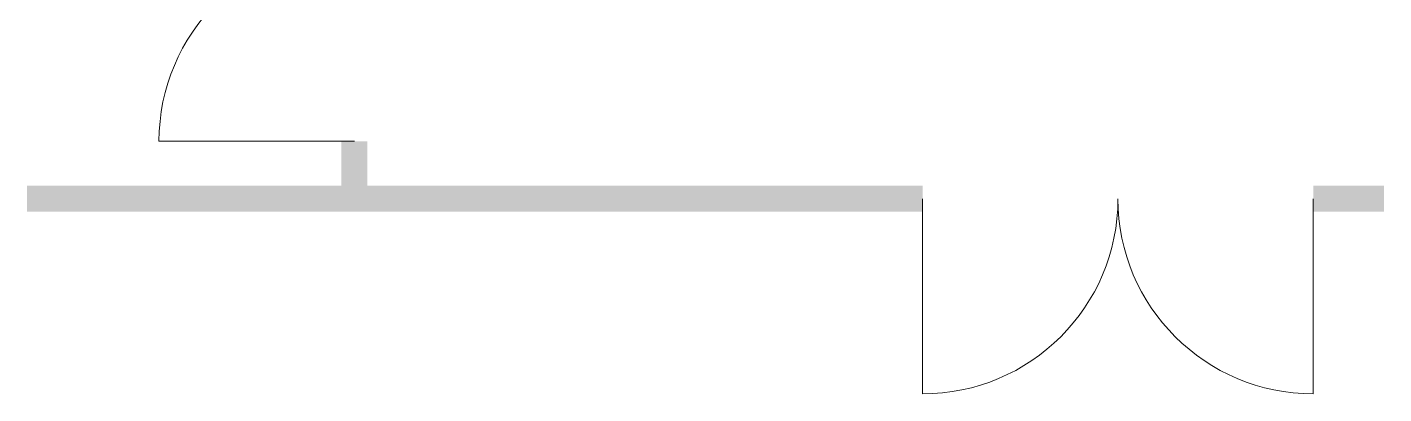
# Model space of a CAD drawing. Header units: millimetres. Extents: x -376000 to 292178, y -193032 to 188048.
# Drawn here: x -275541 to -269291, y -102221 to -100529 of the extents above; entities that cross this region are included whole.
import ezdxf

# ---------------------------------------------------------------- set-up
doc = ezdxf.new("R2010")
doc.units = ezdxf.units.MM
for name, color, linetype, lineweight in [('02_既存平面-内部建具・サッシ', 7, 'Continuous', 18), ('_区分表-C_A：塗（壁）-2 (2D)', 7, 'Continuous', 5), ('_区分表-オーナー：塗（壁）-3 (2D)', 7, 'Continuous', 5), ('_区分表-リアルゲイト：塗（壁） (2D)', 7, 'Continuous', 5)]:
    doc.layers.add(name, color=color, linetype=linetype, lineweight=lineweight)
doc.layers.add('03_0.15', color=7, linetype='Continuous', lineweight=15, true_color=0x990099)
doc.layers.add('08_ハッチ・色', color=7, linetype='Continuous', lineweight=5, true_color=0x888888)

# ---------------------------------------------------------------- blocks, each defined once
blk = doc.blocks.new('区分表-リアルゲイト：塗（壁） (2D)')
at = {"layer": '08_ハッチ・色', "color": 160}
blk.add_solid([(-269290.8, -101380.9), (-269290.8, -101260.9), (-269615.8, -101380.9), (-269615.8, -101260.9)], dxfattribs=at)
blk = doc.blocks.new('グループ-355')
at = {"layer": '03_0.15'}
blk.add_line((-271415.8, -102220.9), (-271415.8, -101320.9), dxfattribs=at)
blk.add_arc((-271415.8, -101320.9), 900, 270, 0, dxfattribs=at)
blk = doc.blocks.new('グループ-356')
at = {"layer": '03_0.15'}
blk.add_line((-269615.8, -102220.9), (-269615.8, -101320.9), dxfattribs=at)
blk.add_arc((-269615.8, -101320.9), 900, 180, 270, dxfattribs=at)
blk = doc.blocks.new('区分表-C_A：塗（壁）-2 (2D)')
at = {"layer": '08_ハッチ・色', "color": 141}
blk.add_solid([(-274093.3, -101380.9), (-274093.3, -101260.9), (-275540.8, -101380.9), (-275540.8, -101260.9)], dxfattribs=at)
at = {"layer": '08_ハッチ・色', "color": 160}
blk.add_solid([(-269290.8, -101380.9), (-269290.8, -101260.9), (-269615.8, -101380.9), (-269615.8, -101260.9)], dxfattribs=at)
at = {"layer": '02_既存平面-内部建具・サッシ', "color": 7, "transparency": 33554559}
for name in ['グループ-355', 'グループ-356']:
    blk.add_blockref(name, (0, 0), dxfattribs=at)
blk = doc.blocks.new('グループ-451')
at = {"layer": '03_0.15'}
blk.add_line((-271415.8, -102220.9), (-271415.8, -101320.9), dxfattribs=at)
blk.add_arc((-271415.8, -101320.9), 900, 270, 0, dxfattribs=at)
blk = doc.blocks.new('グループ-452')
at = {"layer": '03_0.15'}
blk.add_line((-269615.8, -102220.9), (-269615.8, -101320.9), dxfattribs=at)
blk.add_arc((-269615.8, -101320.9), 900, 180, 270, dxfattribs=at)
blk = doc.blocks.new('グループ-453')
at = {"layer": '03_0.15'}
blk.add_line((-274933.3, -101055.9), (-274033.3, -101055.9), dxfattribs=at)
blk.add_arc((-274033.3, -101055.9), 900, 90, 180, dxfattribs=at)
blk = doc.blocks.new('区分表-オーナー：塗（壁）-3 (2D)')
at = {"layer": '08_ハッチ・色', "color": 160}
for points in [[(-273973.3, -101055.9), (-274093.3, -101055.9), (-273973.3, -101260.9), (-274093.3, -101260.9)], [(-271415.8, -101380.9), (-271415.8, -101260.9), (-274093.3, -101380.9), (-274093.3, -101260.9)], [(-269290.8, -101380.9), (-269290.8, -101260.9), (-269615.8, -101380.9), (-269615.8, -101260.9)]]:
    blk.add_solid(points, dxfattribs=at)
at = {"layer": '08_ハッチ・色', "color": 141}
blk.add_solid([(-274093.3, -101380.9), (-274093.3, -101260.9), (-275540.8, -101380.9), (-275540.8, -101260.9)], dxfattribs=at)
at = {"layer": '02_既存平面-内部建具・サッシ', "transparency": 33554559}
for name in ['グループ-453', 'グループ-451', 'グループ-452']:
    blk.add_blockref(name, (0, 0), dxfattribs=at)

msp = doc.modelspace()

# ---------------------------------------------------------------- block references
at = {"layer": '_区分表-C_A：塗（壁）-2 (2D)'}
msp.add_blockref('区分表-C_A：塗（壁）-2 (2D)', (0, 0), dxfattribs=at)
at = {"layer": '_区分表-オーナー：塗（壁）-3 (2D)'}
msp.add_blockref('区分表-オーナー：塗（壁）-3 (2D)', (0, 0), dxfattribs=at)
at = {"layer": '_区分表-リアルゲイト：塗（壁） (2D)'}
msp.add_blockref('区分表-リアルゲイト：塗（壁） (2D)', (0, 0), dxfattribs=at)

doc.saveas('drawing.dxf')
